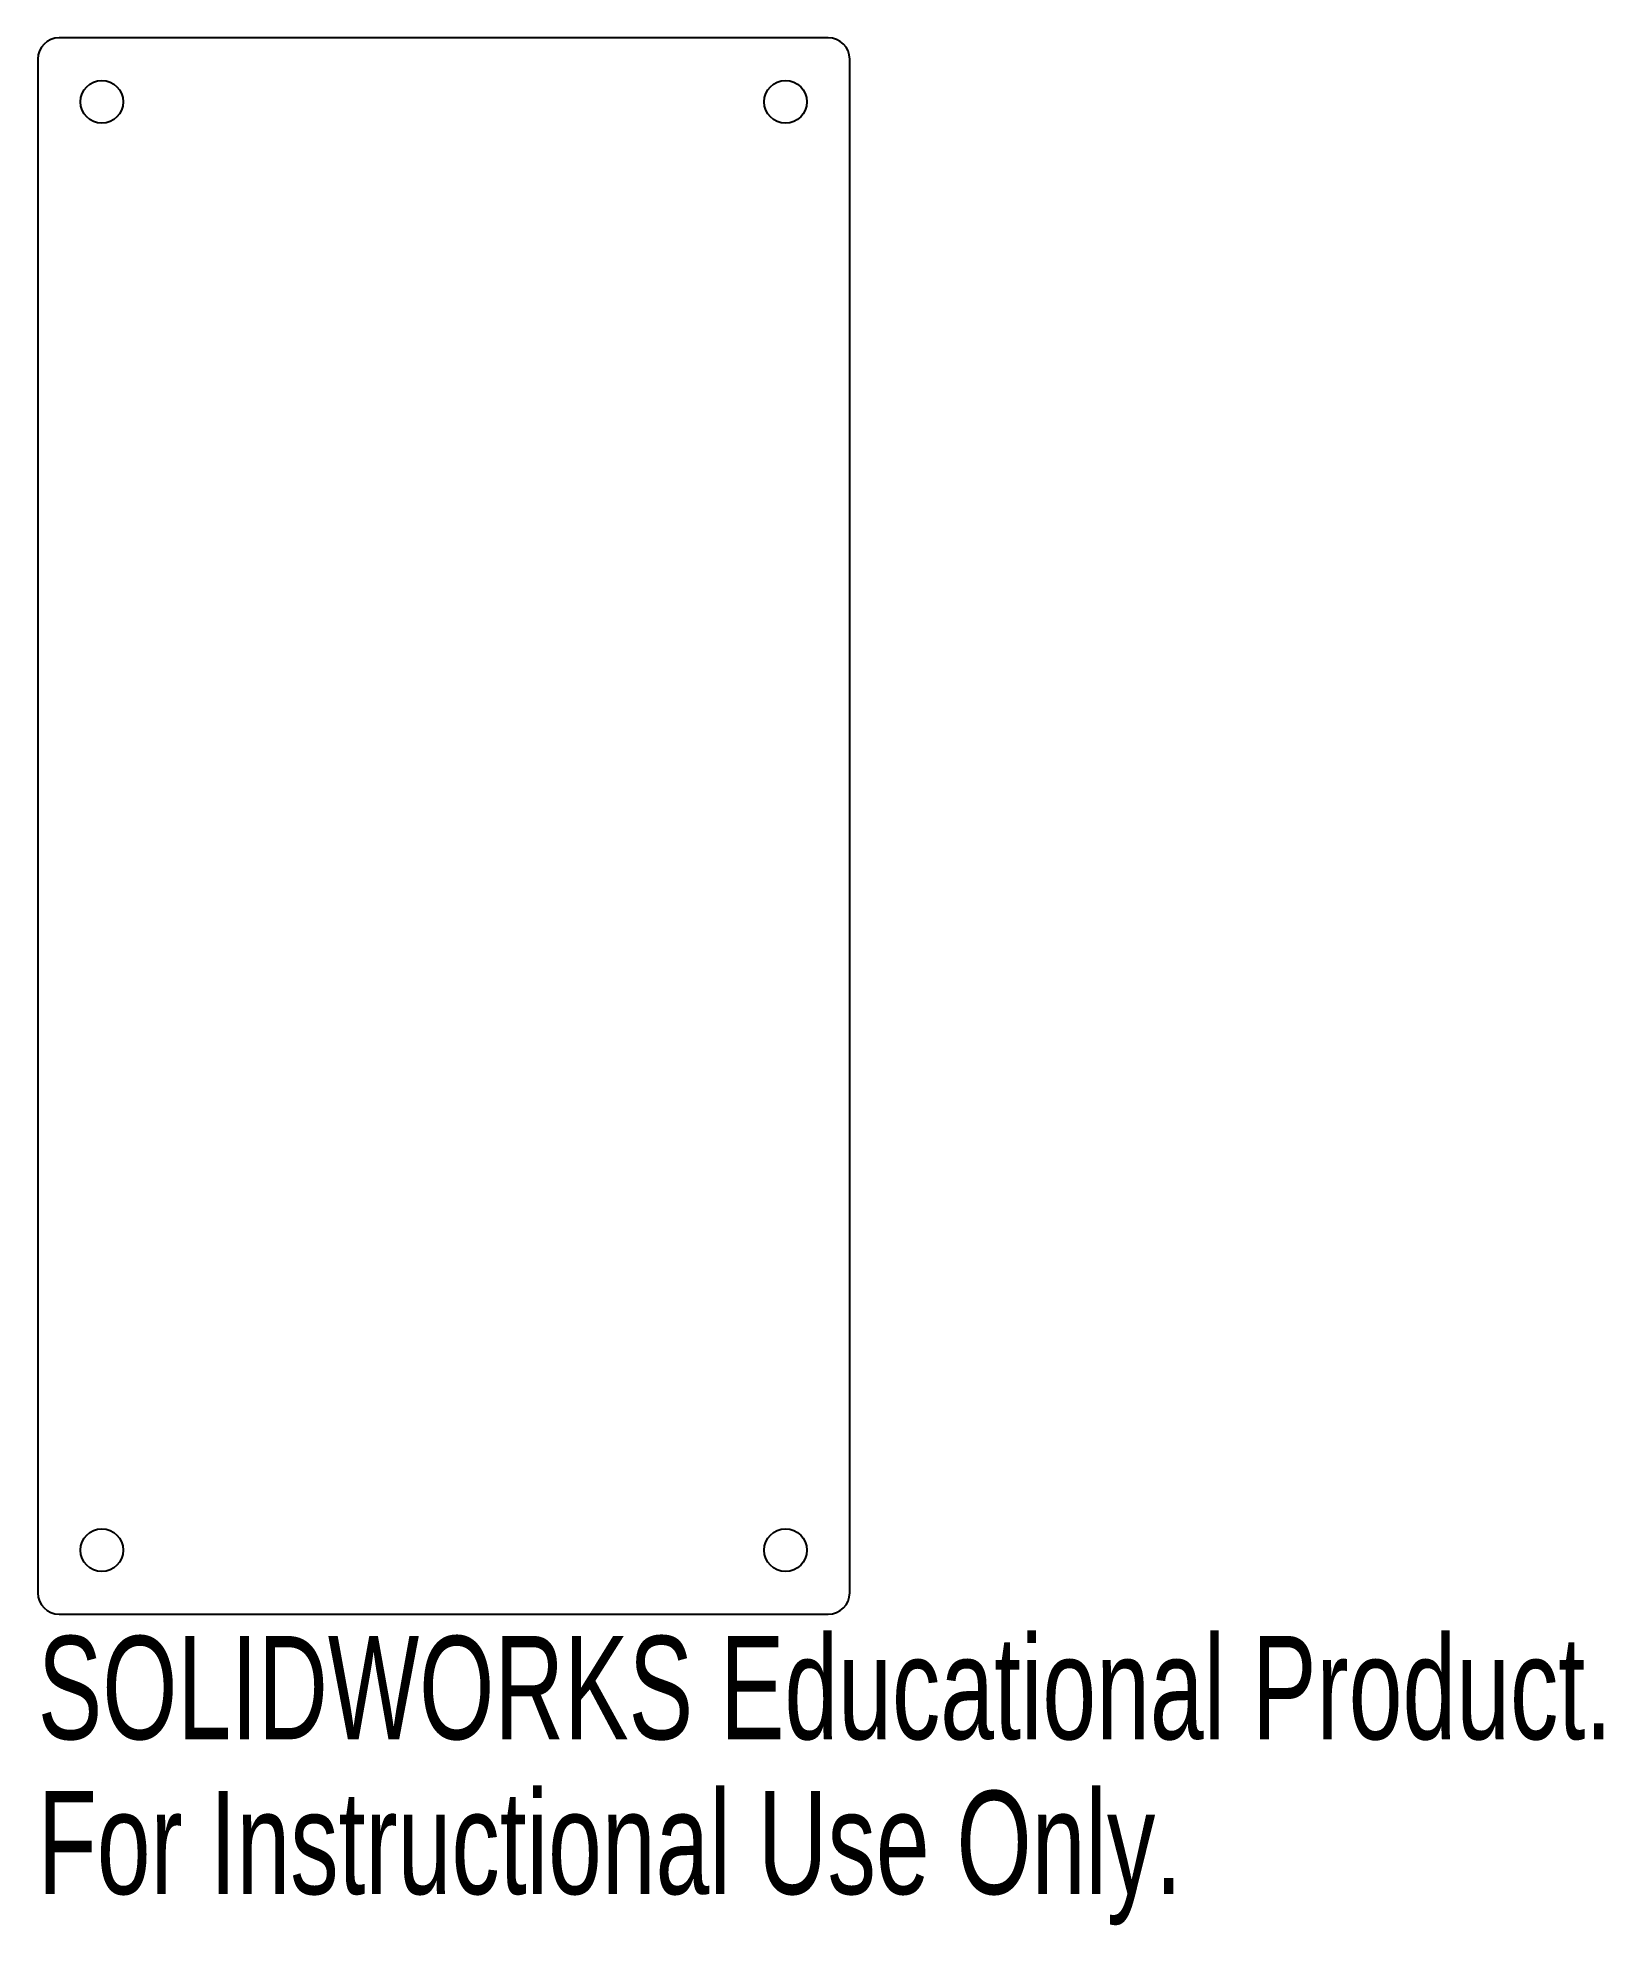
# Model space of a CAD drawing. Header units: millimetres. Extents: x -19 to 54.3, y -51.5 to 36.9.
import ezdxf

# ---------------------------------------------------------------- set-up
doc = ezdxf.new("R2010")
doc.units = ezdxf.units.MM
doc.styles.add('SLDTEXTSTYLE0', font='TXT', dxfattribs={"width": 0.7})

msp = doc.modelspace()

# ---------------------------------------------------------------- linework, layer by layer
at = {"color": 7, "linetype": 'Continuous', "lineweight": 25}
for p, q in [((18, 36.9), (-18, 36.9)), ((-19, 35.9), (-19, -35.9)), ((19, -35.9), (19, 35.9)), ((-18, -36.9), (18, -36.9))]:
    msp.add_line(p, q, dxfattribs=at)
for centre in [(-16, 33.9), (16, 33.9), (-16, -33.9), (16, -33.9)]:
    msp.add_circle(centre, 1, dxfattribs=at)
for centre, start, end in [((-18, 35.9), 90, 180), ((18, 35.9), 0, 90), ((-18, -35.9), 180, 270), ((18, -35.9), 270, 0)]:
    msp.add_arc(centre, 1, start, end, dxfattribs=at)

# ---------------------------------------------------------------- texts
at = {"color": 7, "linetype": 'Continuous', "char_height": 4.83362, "attachment_point": 1, "style": 'SLDTEXTSTYLE0'}
for s, insert in [('SOLIDWORKS Educational Product.', (-19, -37.92)), ('For Instructional Use Only.', (-19, -45.17))]:
    msp.add_mtext(s, dxfattribs=dict(at, insert=insert))

doc.saveas('drawing.dxf')
